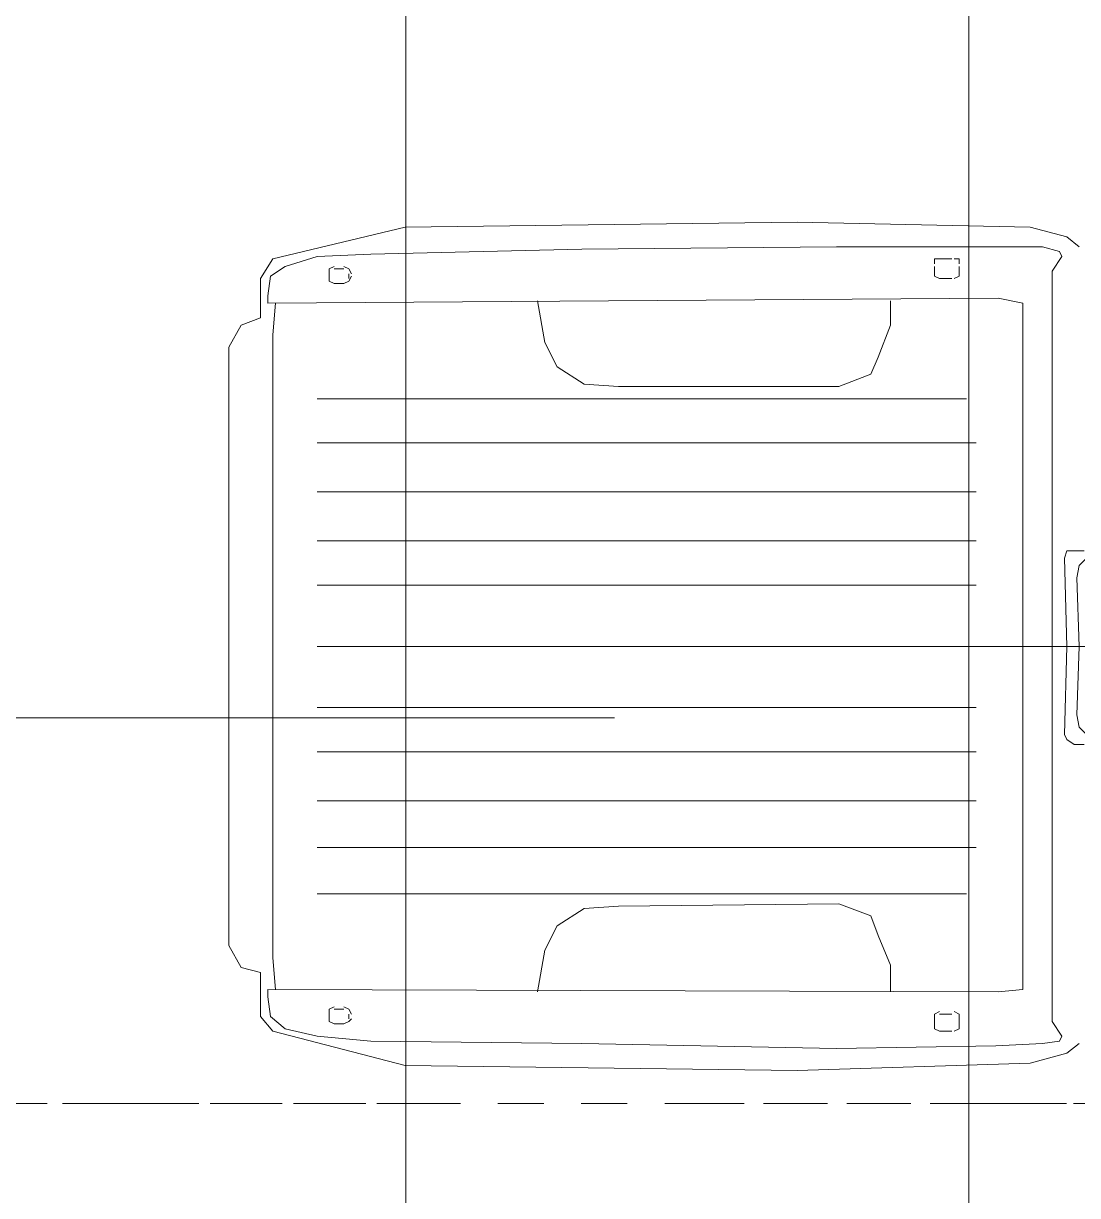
# Model space of a CAD drawing. Header units: metres. Extents: x -54 to 264, y -14 to 31.
# Drawn here: x 37.728 to 40.257, y 8.779 to 11.59 of the extents above; entities that cross this region are included whole.
import ezdxf
from ezdxf.enums import TextEntityAlignment as Align

# ---------------------------------------------------------------- set-up
doc = ezdxf.new("R2010")
doc.units = ezdxf.units.M
doc.header["$LTSCALE"] = 0.001
doc.linetypes.add('CENTERX2', pattern=[101.6, 63.5, -12.7, 12.7, -12.7])
doc.linetypes.add('DIVIDEX2', pattern=[63.5, 25.4, -12.7, 0, -12.7, 0, -12.7])
doc.layers.get('0').update_dxf_attribs({"lineweight": 13, "true_color": 0x000000})
for name, color, linetype, lineweight, true_color in [('JACH-Anotaciones-Lineas-CORTE', 7, 'DIVIDEX2', 18, 0x000000), ('JACH-Anotaciones-Lineas-CORTE @ 0.05', 7, 'DIVIDEX2', 18, 0x000000), ('JACH-Anotaciones-Lineas-CORTE @ 0.075', 7, 'DIVIDEX2', 18, 0x000000), ('JACH-Anotaciones-Lineas-EJES', 7, 'CENTERX2', 9, 0x666666), ('JACH-Arq-Mobiliario01-Autos', 7, 'Continuous', 9, 0x4d4d4d)]:
    doc.layers.add(name, color=color, linetype=linetype, lineweight=lineweight, true_color=true_color)
doc.styles.add('01c-Arial-JACH(3mm)', font='arial.ttf', dxfattribs={"height": 3})

# ---------------------------------------------------------------- blocks, each defined once
blk = doc.blocks.new('A$Cd78148f6')
for points in [[(0, 2.0748), (0, 2.7919), (0.0294, 2.8448), (0.0764, 2.8624), (0.0764, 2.9564), (0.1058, 3.0035), (0.4232, 3.0799), (1.3636, 3.0916), (1.922, 3.0799), (2.0101, 3.0564), (2.0395, 3.0329)], [(0.094, 2.9153), (0.0999, 2.9623), (0.1352, 2.9858), (0.2116, 3.0093), (0.3409, 3.0152), (0.8464, 3.027), (1.4576, 3.0329), (1.8397, 3.0329), (1.9514, 3.0329), (1.9925, 3.0211), (1.9984, 3.0093), (1.9749, 2.9741), (1.9749, 2.9271), (1.9749, 2.0748)], [(0.2527, 2.9858), (0.241, 2.98), (0.241, 2.9682)], [(0.2527, 2.98), (0.2762, 2.98)], [(0.2939, 2.9682), (0.288, 2.98), (0.2762, 2.9858)], [(1.7045, 3.0035), (1.6928, 3.0035), (1.6928, 2.9917)], [(1.6928, 2.9741), (1.6928, 2.9858)], [(1.7045, 3.0035), (1.7339, 3.0035)], [(1.7515, 2.9917), (1.7515, 3.0035), (1.7398, 3.0035)], [(1.7515, 2.9858), (1.7515, 2.9741)], [(0.241, 2.9564), (0.241, 2.9682)], [(0.241, 2.9623), (0.241, 2.9506), (0.2527, 2.9447)], [(0.2762, 2.9447), (0.288, 2.9506), (0.2939, 2.9623)], [(0.288, 2.9682), (0.288, 2.9564)], [(1.6928, 2.9741), (1.6928, 2.9623), (1.7045, 2.9564)], [(1.7339, 2.9564), (1.7045, 2.9564)], [(1.7398, 2.9564), (1.7515, 2.9623), (1.7515, 2.9741)], [(0.2762, 2.9447), (0.2527, 2.9447)], [(0.094, 2.9153), (0.094, 2.8977)], [(0.094, 2.8977), (1.8456, 2.9094), (1.9043, 2.8977), (1.9043, 2.0748)], [(0.1058, 2.0748), (0.1058, 2.7448), (0.1058, 2.8213), (0.1117, 2.8977)], [(0.7406, 2.9035), (0.7582, 2.8036), (0.7876, 2.7448), (0.8523, 2.7037), (0.9345, 2.6978), (1.4635, 2.6978), (1.5399, 2.7272), (1.5576, 2.7684), (1.587, 2.8448), (1.587, 2.9035)], [(0.2116, 2.6684), (1.7692, 2.6684)], [(0.2116, 2.5626), (1.7927, 2.5626)], [(0.2116, 2.4451), (1.7927, 2.4451)], [(0.2116, 2.3275), (1.7927, 2.3275)], [(2.0101, 2.0748), (2.0043, 2.2864), (2.0101, 2.304), (2.0278, 2.304), (2.0513, 2.304)], [(2.0395, 2.0748), (2.0337, 2.2394), (2.0395, 2.2688), (2.0572, 2.2864), (2.1159, 2.2923), (2.1277, 2.2805), (2.1277, 2.0748)], [(0.2116, 2.2217), (1.7927, 2.2217)], [(0, 2.0748), (0, 1.3577), (0.0294, 1.3048), (0.0764, 1.2931), (0.0764, 1.1873), (0.1058, 1.152), (0.4232, 1.0697), (1.3636, 1.058), (1.922, 1.0756), (2.0101, 1.0991), (2.0395, 1.1226)], [(0.094, 1.2343), (0.0999, 1.1873), (0.1352, 1.1579), (0.2116, 1.1403), (0.3409, 1.1285), (0.8464, 1.1226), (1.4576, 1.1109), (1.8397, 1.1167), (1.9514, 1.1226), (1.9925, 1.1285), (1.9984, 1.1403), (1.9749, 1.1755), (1.9749, 1.2225), (1.9749, 2.0748)], [(0.094, 1.2519), (1.8456, 1.2461), (1.9043, 1.2519), (1.9043, 2.0748)], [(0.1058, 2.0748), (0.1058, 1.4106), (0.1058, 1.3283), (0.1117, 1.2519)], [(0.2116, 2.0748), (1.7927, 2.0748)], [(2.9329, 2.0748), (0.529, 2.0748)], [(2.0101, 2.0748), (2.0043, 1.8632), (2.0101, 1.8514), (2.0278, 1.8397), (2.0513, 1.8397)], [(2.0395, 2.0748), (2.0337, 1.9102), (2.0395, 1.8808), (2.0572, 1.8632), (2.1159, 1.8632), (2.1277, 1.8691), (2.1277, 2.0748)], [(0.2116, 1.9279), (1.7927, 1.9279)], [(0.2116, 1.8221), (1.7927, 1.8221)], [(0.2116, 1.7045), (1.7927, 1.7045)], [(0.2116, 1.5928), (1.7927, 1.5928)], [(0.2116, 1.4812), (1.7692, 1.4812)], [(0.7406, 1.2461), (0.7582, 1.346), (0.7876, 1.4048), (0.8523, 1.4459), (0.9345, 1.4518), (1.4635, 1.4576), (1.5399, 1.4283), (1.5576, 1.3812), (1.587, 1.3107), (1.587, 1.2461)], [(0.094, 1.2343), (0.094, 1.2519)], [(0.2527, 1.2108), (0.241, 1.2049), (0.241, 1.1932)], [(0.2939, 1.1932), (0.288, 1.2049), (0.2762, 1.2108)], [(0.241, 1.1932), (0.241, 1.1814)], [(0.241, 1.1814), (0.241, 1.1755), (0.2527, 1.1696)], [(0.2762, 1.2049), (0.2527, 1.2049)], [(0.2762, 1.1696), (0.288, 1.1755), (0.2939, 1.1814)], [(0.288, 1.1814), (0.288, 1.1932)], [(1.7045, 1.199), (1.6928, 1.1932), (1.6928, 1.1814)], [(1.6928, 1.1814), (1.6928, 1.1638)], [(1.7339, 1.1932), (1.7045, 1.1932)], [(1.7515, 1.1814), (1.7515, 1.1932), (1.7398, 1.199)], [(1.7515, 1.1638), (1.7515, 1.1814)], [(0.2527, 1.1696), (0.2762, 1.1696)], [(1.6928, 1.1638), (1.6928, 1.1579), (1.7045, 1.152)], [(1.7398, 1.152), (1.7515, 1.1579), (1.7515, 1.1638)], [(1.7045, 1.152), (1.7339, 1.152)]]:
    blk.add_lwpolyline(points)
blk = doc.blocks.new('*U57')
at = {"linetype": 'DIVIDEX2', "lineweight": 0, "ltscale": 100}
blk.add_lwpolyline([(-772.495, 0), (50.688, 0)], dxfattribs=at)
at = {"lineweight": 0, "ltscale": 100, "style": '01c-Arial-JACH(3mm)'}
for tag, p in [('JACH-SECCIONMURO', (-777.995, 2.109)), ('NO.DEPLANO', (-777.995, -1.994))]:
    blk.add_attdef(tag, text='', height=3, dxfattribs=at).set_placement(p, align=Align.MIDDLE_CENTER)
blk = doc.blocks.new('*U292')
at = {"layer": 'JACH-Anotaciones-Lineas-CORTE @ 0.05', "xscale": 0.05, "yscale": 0.05, "zscale": 0.05}
blk.add_blockref('*U57', (50.9401, 9), dxfattribs=at)
at = {"layer": 'JACH-Anotaciones-Lineas-CORTE @ 0.075', "xscale": 0.075, "yscale": 0.075, "zscale": 0.075}
blk.add_blockref('*U57', (50.9401, 9), dxfattribs=at)

msp = doc.modelspace()

# ---------------------------------------------------------------- linework, layer by layer
at = {"layer": 'JACH-Anotaciones-Lineas-EJES', "ltscale": 100}
for points in [[(38.6459, -2.3956), (38.6459, 25.8947)], [(39.9959, -2.375), (39.9959, 25.89)], [(22.6359, 9.925), (52.1472, 9.925)]]:
    msp.add_lwpolyline(points, dxfattribs=at)

# ---------------------------------------------------------------- block references
at = {"layer": 'JACH-Anotaciones-Lineas-CORTE', "lineweight": 0}
msp.add_blockref('*U292', (0, 0), dxfattribs=at)
at = {"layer": 'JACH-Arq-Mobiliario01-Autos', "ltscale": 100}
msp.add_blockref('A$Cd78148f6', (38.221, 8.0214), dxfattribs=at)

doc.saveas('drawing.dxf')
